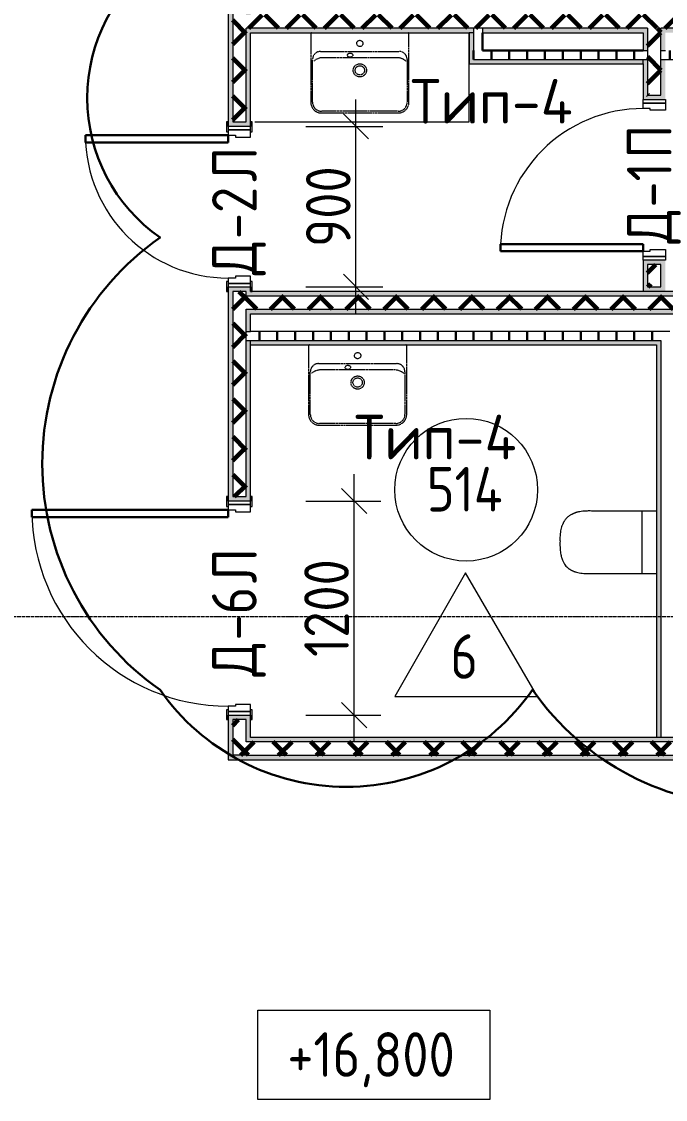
# Model space of a CAD drawing. Header units: millimetres. Extents: x -60946 to 138510, y -262288 to 24501.
# Drawn here: x 35776 to 39384, y -249613 to -243571 of the extents above; entities that cross this region are included whole.
import ezdxf

# ---------------------------------------------------------------- set-up
doc = ezdxf.new("R2010")
doc.units = ezdxf.units.MM
doc.linetypes.add('ADSK_Линия сетки', pattern=[25, 20, -2.5, 0, -2.5])
doc.linetypes.add('ADSK_Невидимые', pattern=[5, 3, -2])
for name, color, linetype, lineweight in [('2)Тип-2', 3, 'Continuous', 60), ('Аннотация', 7, 'Continuous', 20), ('Двери', 7, 'Continuous', 9), ('Марки дверей', 7, 'Continuous', 20), ('Марки помещений', 7, 'Continuous', 20), ('Обобщенные модели', 7, 'ADSK_Невидимые', 18), ('Оси', 7, 'Continuous', 9), ('Отметки', 7, 'Continuous', 9), ('Размеры', 7, 'Continuous', 9), ('Сантехника', 7, 'Continuous', 18), ('Стены несущие', 7, 'Continuous', 30), ('Стены отделка', 7, 'Continuous', 30), ('Стены штриховка', 7, 'Continuous', 9)]:
    doc.layers.add(name, color=color, linetype=linetype, lineweight=lineweight)
doc.layers.add('2)Тип-4', color=7, linetype='Continuous', lineweight=30, true_color=0x0080c0)
doc.layers.add('Линии', color=7, linetype='Continuous', lineweight=9, true_color=0x00a600)
doc.styles.add('GOST Common_2', font='', dxfattribs={"width": 0.9, "height": 250})
doc.styles.add('GOST Common_4', font='', dxfattribs={"height": 250})
doc.styles.get('GOST Common_2').set_extended_font_data('GOST Common')
doc.styles.get('GOST Common_4').set_extended_font_data('GOST Common')
doc.dimstyles.new('ADSK_Основной_2_5_мм', dxfattribs={"dimscale": 304.8, "dimtxt": 251.428749, "dimasz": 0.463911, "dimexe": 0.492126, "dimexo": 0.984252, "dimgap": 0.098425, "dimtad": 1, "dimrnd": 0.01, "dimdsep": 46, "dimtxsty": 'GOST Common_2', "dimblk1": 'OBLIQUE', "dimblk2": 'OBLIQUE', "dimsah": 1, "dimcen": 0.09, "dimdle": 0.492126, "dimazin": 2, "dimtfac": 1, "dimtdec": 4, "dimtix": 1, "dimtmove": 0, "dimatfit": 3, "dimfxl": 1, "dimtvp": 1, "dimtolj": 1, "dimtzin": 0, "dimlwd": 20, "dimlwe": 20, "dimarcsym": 2})
pattern_1 = [(45, (9.36, -250313.7), (-106.066, 106.066), []), (135, (9.36, -250313.7), (-106.066, -106.066), [])]
pattern_2 = [(90, (9.36, -250313.7), (-100, 6e-15), [])]

# ---------------------------------------------------------------- blocks, each defined once
blk = doc.blocks.new('Дверь однопольная медицин облиц CPL - Д-2Л 950х2200 Дверной блок однопольный глухой_ левое открывание-2653088-Маркировочный 5-й')
at = {"layer": 'Двери', "lineweight": 30}
for p, q in [((400, 862.5), (360, 862.5)), ((360, 862.5), (360, 62.5)), ((400, 62.5), (400, 862.5)), ((360, 62.5), (400, 62.5))]:
    blk.add_line(p, q, dxfattribs=at)
at = {"layer": 'Двери'}
for p, q in [((-475, 72.5), (-475, 62.5)), ((-420, 72.5), (-475, 72.5)), ((-475, 62.5), (-450, 62.5)), ((-430, 62.5), (-450, 62.5)), ((-450, 62.5), (-450, -62.5)), ((-400, 62.5), (-430, 62.5)), ((-430, 62.5), (-430, -62.5)), ((-430, -62.5), (-430, 62.5)), ((-420, 62.5), (-420, 72.5)), ((-400, 22.5), (-400, 62.5)), ((430, 62.5), (400, 62.5)), ((400, 62.5), (400, 22.5)), ((475, 72.5), (420, 72.5)), ((420, 72.5), (420, 62.5)), ((430, -62.5), (430, 62.5)), ((450, 62.5), (430, 62.5)), ((430, 62.5), (430, -62.5)), ((450, -62.5), (450, 62.5)), ((450, 62.5), (475, 62.5)), ((475, 62.5), (475, 72.5)), ((-390, 22.5), (-400, 22.5)), ((-390, -62.5), (-390, 22.5)), ((400, 22.5), (390, 22.5)), ((390, 22.5), (390, -62.5)), ((-450, -62.5), (-475, -62.5)), ((-475, -62.5), (-475, -72.5)), ((-475, -72.5), (-420, -72.5)), ((-450, -62.5), (-430, -62.5)), ((-430, -62.5), (-390, -62.5)), ((-420, -72.5), (-420, -62.5)), ((390, -62.5), (430, -62.5)), ((420, -62.5), (420, -72.5)), ((420, -72.5), (475, -72.5)), ((430, -62.5), (450, -62.5)), ((475, -62.5), (450, -62.5)), ((475, -72.5), (475, -62.5))]:
    blk.add_line(p, q, dxfattribs=at)
blk.add_arc((400, 62.5), 800, 90, 180, dxfattribs=at)
blk = doc.blocks.new('Дверь однопольная медицин облиц CPL - Д-1П 950х2200 Дверной блок однопольный глухой_ правое открывание-2694544-Маркировочный 5-й')
at = {"layer": 'Двери', "lineweight": 30}
for p, q in [((-400, 862.5), (-360, 862.5)), ((-400, 62.5), (-400, 862.5)), ((-360, 862.5), (-360, 62.5)), ((-360, 62.5), (-400, 62.5))]:
    blk.add_line(p, q, dxfattribs=at)
at = {"layer": 'Двери'}
for p, q in [((-450, 62.5), (-430, 62.5)), ((-450, -62.5), (-450, 62.5)), ((-430, 62.5), (-400, 62.5)), ((-430, -62.5), (-430, 62.5)), ((-430, 62.5), (-430, -62.5)), ((-400, 62.5), (-400, 22.5)), ((400, 62.5), (430, 62.5)), ((400, 22.5), (400, 62.5)), ((430, 62.5), (430, -62.5)), ((430, 62.5), (450, 62.5)), ((430, -62.5), (430, 62.5)), ((450, 62.5), (450, -62.5)), ((-400, 22.5), (-390, 22.5)), ((-390, 22.5), (-390, -62.5)), ((390, 22.5), (400, 22.5)), ((390, -62.5), (390, 22.5)), ((-430, -62.5), (-450, -62.5)), ((-390, -62.5), (-430, -62.5)), ((430, -62.5), (390, -62.5)), ((450, -62.5), (430, -62.5))]:
    blk.add_line(p, q, dxfattribs=at)
blk.add_arc((-400, 62.5), 800, 0, 90, dxfattribs=at)
blk = doc.blocks.new('раковина малая EMMA SQUARE- Gala -27000 - 2700001 White в СУ-989952-Маркировочный 5-й')
at = {"layer": 'Обобщенные модели'}
for p, q in [((340, 512.5), (-90, 512.5)), ((-90, 502.5), (340, 502.5)), ((-150, 452.5), (-150, 67.5)), ((-140, 212.5), (-140, 452.5)), ((390, 452.5), (390, 212.5)), ((400, 67.5), (400, 452.5)), ((-80, 202.5), (330, 202.5)), ((345, 167.5), (-95, 167.5))]:
    blk.add_line(p, q, dxfattribs=at)
for centre, radius in [((125, 273.4), 37), ((125, 273.4), 26), ((125, 122.5), 17.5)]:
    blk.add_circle(centre, radius, dxfattribs=at)
for centre, radius, start, end in [((-90, 452.5), 60, 90, 180), ((-90, 452.5), 50, 90, 180), ((340, 452.5), 60, 360, 90), ((340, 452.5), 50, 0, 90), ((-95, 212.5), 45, 180, 270), ((-80, 286.9), 84.4, 229.71663, 270), ((330, 286.9), 84.4, 270, 310.28337), ((345, 212.5), 45, 270, 360), ((-145, 67.5), 5, 180, 270), ((395, 67.5), 5, 270, 0)]:
    blk.add_arc(centre, radius, start, end, dxfattribs=at)
blk.add_ellipse((179.6, 188.4), major_axis=(-15, 0), ratio=0.78541, dxfattribs=at)
blk = doc.blocks.new('раковина малая EMMA SQUARE- Gala -27000 - 2700001 White в СУ-989836-Маркировочный 5-й')
at = {"layer": 'Обобщенные модели'}
for p, q in [((340, 487.5), (-90, 487.5)), ((-150, 427.5), (-150, 42.5)), ((-140, 187.5), (-140, 427.5)), ((-90, 477.5), (340, 477.5)), ((390, 427.5), (390, 187.5)), ((400, 42.5), (400, 427.5)), ((345, 142.5), (-95, 142.5)), ((-80, 177.5), (330, 177.5))]:
    blk.add_line(p, q, dxfattribs=at)
for centre, radius in [((125, 248.4), 37), ((125, 248.4), 26), ((125, 97.5), 17.5)]:
    blk.add_circle(centre, radius, dxfattribs=at)
for centre, radius, start, end in [((-90, 427.5), 60, 90, 180), ((340, 427.5), 60, 360, 90), ((-90, 427.5), 50, 90, 180), ((340, 427.5), 50, 0, 90), ((-95, 187.5), 45, 180, 270), ((-80, 261.9), 84.4, 229.71663, 270), ((330, 261.9), 84.4, 270, 310.28337), ((345, 187.5), 45, 270, 360), ((-145, 42.5), 5, 180, 270), ((395, 42.5), 5, 270, 360)]:
    blk.add_arc(centre, radius, start, end, dxfattribs=at)
blk.add_ellipse((179.6, 163.4), major_axis=(-15, 0), ratio=0.78541, dxfattribs=at)
blk = doc.blocks.new('Дверь однопольная медицин облиц CPL - Д-6Л 1250х2200 Дверной блок однопольный глухой_ левое открывание-2653087-Маркировочный 5-й')
at = {"layer": 'Двери', "lineweight": 30}
for p, q in [((550, 1162.5), (510, 1162.5)), ((510, 1162.5), (510, 62.5)), ((550, 62.5), (550, 1162.5)), ((510, 62.5), (550, 62.5))]:
    blk.add_line(p, q, dxfattribs=at)
at = {"layer": 'Двери'}
for p, q in [((-625, 72.5), (-625, 62.5)), ((-570, 72.5), (-625, 72.5)), ((-625, 62.5), (-600, 62.5)), ((-580, 62.5), (-600, 62.5)), ((-600, 62.5), (-600, -62.5)), ((-550, 62.5), (-580, 62.5)), ((-580, 62.5), (-580, -62.5)), ((-580, -62.5), (-580, 62.5)), ((-570, 62.5), (-570, 72.5)), ((-550, 22.5), (-550, 62.5)), ((580, 62.5), (550, 62.5)), ((550, 62.5), (550, 22.5)), ((625, 72.5), (570, 72.5)), ((570, 72.5), (570, 62.5)), ((580, -62.5), (580, 62.5)), ((600, 62.5), (580, 62.5)), ((580, 62.5), (580, -62.5)), ((600, -62.5), (600, 62.5)), ((600, 62.5), (625, 62.5)), ((625, 62.5), (625, 72.5)), ((-540, 22.5), (-550, 22.5)), ((-540, -62.5), (-540, 22.5)), ((550, 22.5), (540, 22.5)), ((540, 22.5), (540, -62.5)), ((-600, -62.5), (-625, -62.5)), ((-625, -62.5), (-625, -72.5)), ((-625, -72.5), (-570, -72.5)), ((-600, -62.5), (-580, -62.5)), ((-580, -62.5), (-540, -62.5)), ((-570, -72.5), (-570, -62.5)), ((540, -62.5), (580, -62.5)), ((570, -62.5), (570, -72.5)), ((570, -72.5), (625, -72.5)), ((580, -62.5), (600, -62.5)), ((625, -62.5), (600, -62.5)), ((625, -72.5), (625, -62.5))]:
    blk.add_line(p, q, dxfattribs=at)
blk.add_arc((550, 62.5), 1100, 90, 180, dxfattribs=at)
blk = doc.blocks.new('Унитаз с инсталляцией безободковый - 34647L000 White-523052-Маркировочный 5-й')
at = {"layer": 'Сантехника'}
for p, q in [((-56.5, 397.5), (-56.5, 37.5)), ((293.8, 37.5), (293.8, 395.2)), ((-56.4, 118), (293.8, 118))]:
    blk.add_line(p, q, dxfattribs=at)
for points, knots in [([(124.3, 578.3), (116.2, 578.5), (101.1, 578.7), (81.6, 578), (64.7, 576.4), (50.3, 574), (40, 571.6), (32.7, 569.5), (27.6, 567.9), (22.8, 566.1), (16.9, 563.8), (7.5, 559.6), (-3.8, 553.7), (-15, 545.5), (-23.1, 536.9), (-28.5, 529.6), (-31.7, 525), (-34, 521.3), (-36.4, 517.3), (-38.7, 513), (-41, 508.4), (-43.2, 503.3), (-45.3, 497.8), (-48, 489.9), (-51, 478.7), (-53.9, 462.9), (-56, 444.4), (-57, 423), (-56.8, 406.3), (-56.5, 397.5)], [0, 0, 0, 0, 0.041667, 0.083333, 0.125, 0.166667, 0.208333, 0.229167, 0.25, 0.270833, 0.291667, 0.333333, 0.416667, 0.5, 0.583333, 0.625, 0.645833, 0.666667, 0.6875, 0.708333, 0.729167, 0.75, 0.770833, 0.791667, 0.833333, 0.875, 0.916667, 0.958333, 1, 1, 1, 1]), ([(293.8, 395.2), (294.1, 404.3), (294.3, 421.4), (293.5, 442.6), (291.6, 460.3), (289.5, 472.4), (287.5, 480.8), (286.2, 485.5), (285, 489.1), (284.2, 491.6), (283.3, 494), (282.4, 496.3), (281.5, 498.5), (280.6, 500.6), (279.7, 502.6), (278.8, 504.5), (277.9, 506.4), (276.8, 508.7), (274.7, 512.7), (271.9, 518), (268.7, 523.8), (265.2, 529.1), (261.5, 534.1), (257.3, 538.8), (252.3, 543.5), (246.6, 548.1), (240.9, 552.1), (235.7, 555.4), (231.5, 557.8), (226.9, 560.3), (222, 562.7), (216.6, 565), (209, 568), (198.2, 571.4), (183.3, 574.8), (166.2, 577.3), (146.8, 578.6), (132.1, 578.5), (124.3, 578.3)], [0, 0, 0, 0, 0.041667, 0.083333, 0.125, 0.166667, 0.1875, 0.208333, 0.21875, 0.229167, 0.239583, 0.25, 0.260417, 0.270833, 0.28125, 0.291667, 0.302083, 0.3125, 0.333333, 0.375, 0.416667, 0.458333, 0.5, 0.541667, 0.583333, 0.625, 0.666667, 0.6875, 0.708333, 0.729167, 0.75, 0.770833, 0.791667, 0.833333, 0.875, 0.916667, 0.958333, 1, 1, 1, 1])]:
    blk.add_open_spline(points, degree=3, knots=knots, dxfattribs=at)
blk = doc.blocks.new('ADSK_Марка_Помещение_ОдноЗначение - Номер-159740-Маркировочный 5-й')
at = {"layer": 'Марки помещений'}
blk.add_circle((0, 0), 4, dxfattribs=at)
blk = doc.blocks.new('Высотные отметки - Рамка-12095-Маркировочный 5-й')
at = {"layer": 'Аннотация', "lineweight": 20}
for p, q in [((-6.5, 0), (-6.5, 5)), ((-6.5, 5), (6.5, 5)), ((6.5, 5), (6.5, 0)), ((6.5, 0), (-6.5, 0))]:
    blk.add_line(p, q, dxfattribs=at)
blk = doc.blocks.new('_Oblique')
at = {"color": 0, "linetype": 'ByBlock', "lineweight": -2}
blk.add_line((-0.5, -0.5), (0.5, 0.5), dxfattribs=at)
blk = doc.blocks.new('*D6868')
at = {"layer": 'Defpoints', "color": 0, "transparency": 16777216}
for p in [(37069.4, -246258.7), (37640.2, -246258.7), (37069.4, -247458.7)]:
    blk.add_point(p, dxfattribs=at)
at = {"layer": 'Размеры', "color": 0, "lineweight": 20, "transparency": 16777216}
for p, q in [((37640.2, -247608.7), (37640.2, -246108.7)), ((37369.4, -246258.7), (37790.2, -246258.7)), ((37369.4, -247458.7), (37790.2, -247458.7))]:
    blk.add_line(p, q, dxfattribs=at)
at = {"layer": 'Размеры', "color": 0, "lineweight": 20, "transparency": 16777216, "xscale": 141.4, "yscale": 141.4, "zscale": 141.4}
for p, rotation in [((37640.2, -246258.7), 90), ((37640.2, -247458.7), 270)]:
    blk.add_blockref('_Oblique', p, dxfattribs=dict(at, rotation=rotation))
at = {"layer": 'Размеры', "color": 0, "lineweight": 9, "transparency": 16777216, "insert": (37485.2, -246858.7), "char_height": 250, "width": 700.591, "attachment_point": 5, "rotation": 90, "style": 'GOST Common_2'}
blk.add_mtext('\\A1;1200', dxfattribs=at)
blk = doc.blocks.new('*D6869')
at = {"layer": 'Defpoints', "color": 0, "transparency": 16777216}
for p in [(37069.4, -244158.7), (37650.2, -244158.7), (37069.4, -245058.7)]:
    blk.add_point(p, dxfattribs=at)
at = {"layer": 'Размеры', "color": 0, "lineweight": 20, "transparency": 16777216}
for p, q in [((37650.2, -245208.7), (37650.2, -244008.7)), ((37369.4, -244158.7), (37800.2, -244158.7)), ((37369.4, -245058.7), (37800.2, -245058.7))]:
    blk.add_line(p, q, dxfattribs=at)
at = {"layer": 'Размеры', "color": 0, "lineweight": 20, "transparency": 16777216, "xscale": 141.4, "yscale": 141.4, "zscale": 141.4}
for p, rotation in [((37650.2, -244158.7), 90), ((37650.2, -245058.7), 270)]:
    blk.add_blockref('_Oblique', p, dxfattribs=dict(at, rotation=rotation))
at = {"layer": 'Размеры', "color": 0, "lineweight": 9, "transparency": 16777216, "insert": (37495.2, -244608.7), "char_height": 250, "width": 567.632, "attachment_point": 5, "rotation": 90, "style": 'GOST Common_2'}
blk.add_mtext('\\A1;900', dxfattribs=at)
blk = doc.blocks.new('ADSK_Марка_Помещение_ТипПола_ГОСТ21-501-2011 - Отделка пола-1456712-Маркировочный 5-й')
at = {"layer": 'Марки помещений'}
for p, q in [((0, 6.934), (-3.965, 0)), ((4.041, 0), (0, 6.934)), ((-3.965, 0), (4.041, 0))]:
    blk.add_line(p, q, dxfattribs=at)

msp = doc.modelspace()

# ---------------------------------------------------------------- hatches: boundary and pattern name
at = {"layer": '2)Тип-2'}
h = msp.add_hatch(color=256, dxfattribs=at)
h.paths.add_polyline_path([(36959.3615, -247708.7359), (37034.3615, -247708.7359), (37034.3615, -247683.7359), (36959.3615, -247683.7359), (36959.3615, -247483.7359), (36934.3615, -247483.7359), (36934.3615, -247708.7359)])
h.paths.add_polyline_path([(36959.3615, -246233.7359), (36959.3615, -245083.7359), (36934.3615, -245083.7359), (36934.3615, -246233.7359)])
h.paths.add_polyline_path([(36959.3615, -244133.7359), (36959.3615, -242258.7359), (36934.3615, -242258.7359), (36934.3615, -244133.7359)])
h.paths.add_polyline_path([(36959.3615, -241308.7359), (36959.3615, -240958.7359), (36934.3615, -240958.7359), (36934.3615, -241308.7359)])
h = msp.add_hatch(color=256, dxfattribs=at)
h.paths.add_polyline_path([(37059.3615, -247708.7359), (37059.3615, -247683.7359), (37034.3615, -247683.7359), (37034.3615, -247708.7359)])
h.paths.add_polyline_path([(37059.3615, -247608.7359), (37059.3615, -247458.7359), (36934.3615, -247458.7359), (36934.3615, -247483.7359), (37034.3615, -247483.7359), (37034.3615, -247608.7359)])
h.paths.add_polyline_path([(36934.3615, -246258.7359), (37059.3615, -246258.7359), (37059.3615, -245358.7359), (37034.3615, -245358.7359), (37034.3615, -246233.7359), (36934.3615, -246233.7359)])
h.paths.add_polyline_path([(37034.3615, -245308.7359), (37059.3615, -245308.7359), (37059.3615, -245183.7359), (37034.3615, -245183.7359)])
h.paths.add_polyline_path([(37034.3615, -245108.7359), (37059.3615, -245108.7359), (37059.3615, -245058.7359), (36934.3615, -245058.7359), (36934.3615, -245083.7359), (37034.3615, -245083.7359)])
h.paths.add_polyline_path([(37059.3615, -244158.7359), (37059.3615, -243608.7359), (37034.3615, -243608.7359), (37034.3615, -244133.7359), (36934.3615, -244133.7359), (36934.3615, -244158.7359)])
h.paths.add_polyline_path([(37034.3615, -243533.7359), (37059.3615, -243533.7359), (37059.3615, -242233.7359), (36934.3615, -242233.7359), (36934.3615, -242258.7359), (37034.3615, -242258.7359), (37034.3615, -243400.6969)])
h.paths.add_polyline_path([(36934.3615, -241333.7359), (37059.3615, -241333.7359), (37059.3615, -240958.7359), (37034.3615, -240958.7359), (37034.3615, -241308.7359), (36934.3615, -241308.7359)])
h = msp.add_hatch(dxfattribs=at)
h.set_pattern_fill('FP_4', color=256, style=0, pattern_type=2)
h.set_pattern_definition(pattern_1)
h.paths.add_polyline_path([(37034.3615, -247683.7359), (37034.3615, -247483.7359), (36959.3615, -247483.7359), (36959.3615, -247683.7359)])
h.paths.add_polyline_path([(37034.3615, -246233.7359), (37034.3615, -245083.7359), (36959.3615, -245083.7359), (36959.3615, -246233.7359)])
h.paths.add_polyline_path([(37034.3615, -244133.7359), (37034.3615, -242258.7359), (36959.3615, -242258.7359), (36959.3615, -244133.7359)])
h.paths.add_polyline_path([(37034.3615, -241308.7359), (37034.3615, -240958.7359), (36959.3615, -240958.7359), (36959.3615, -241308.7359)])
h = msp.add_hatch(dxfattribs=at)
h.set_pattern_fill('FP_4', color=256, style=0, pattern_type=2)
h.set_pattern_definition(pattern_1)
h.paths.add_polyline_path([(41967.8461, -243608.7359), (42009.3615, -243608.7359), (42009.3615, -243533.7359), (37034.3615, -243533.7359), (37034.3615, -243608.7359), (41245.8893, -243608.7359)])
h = msp.add_hatch(color=256, dxfattribs=at)
h.paths.add_polyline_path([(41967.8461, -243633.7359), (42009.3615, -243633.7359), (42009.3615, -243608.7359), (39359.3615, -243608.7359), (39359.3615, -243633.7359), (41245.8893, -243633.7359)])
h.paths.add_polyline_path([(38284.3615, -243633.7359), (38309.3615, -243633.7359), (38309.3615, -243608.7359), (37059.3615, -243608.7359), (37059.3615, -243633.7359), (37636.1054, -243633.7359)])
h.paths.add_polyline_path([(38359.3615, -243633.7359), (39284.3615, -243633.7359), (39284.3615, -243608.7359), (38359.3615, -243608.7359)])
h = msp.add_hatch(color=256, dxfattribs=at)
h.paths.add_polyline_path([(39259.3615, -245083.7359), (39359.3615, -245083.7359), (39359.3615, -245058.7359), (39284.3615, -245058.7359), (39284.3615, -244933.7359), (39259.3615, -244933.7359)])
h.paths.add_polyline_path([(39259.3615, -243983.7359), (39284.3615, -243983.7359), (39284.3615, -243783.7359), (39259.3615, -243783.7359), (39259.3615, -243808.7359)])
h.paths.add_polyline_path([(39284.3615, -243733.7359), (39284.3615, -243633.7359), (39259.3615, -243633.7359), (39259.3615, -243733.7359)])
h = msp.add_hatch(color=256, dxfattribs=at)
h.paths.add_polyline_path([(39359.3615, -245083.7359), (39384.3615, -245083.7359), (39384.3615, -244908.7359), (39259.3615, -244908.7359), (39259.3615, -244933.7359), (39359.3615, -244933.7359), (39359.3615, -245058.7359)])
h.paths.add_polyline_path([(39259.3615, -244008.7359), (39384.3615, -244008.7359), (39384.3615, -243783.7359), (39359.3615, -243783.7359), (39359.3615, -243983.7359), (39259.3615, -243983.7359)])
h.paths.add_polyline_path([(39384.3615, -243733.7359), (39384.3615, -243633.7359), (39359.3615, -243633.7359), (39359.3615, -243733.7359)])
h = msp.add_hatch(dxfattribs=at)
h.set_pattern_fill('FP_4', color=256, style=0, pattern_type=2)
h.set_pattern_definition(pattern_1)
h.paths.add_polyline_path([(39284.3615, -245058.7359), (39359.3615, -245058.7359), (39359.3615, -244933.7359), (39284.3615, -244933.7359)])
h.paths.add_polyline_path([(39284.3615, -243983.7359), (39359.3615, -243983.7359), (39359.3615, -243608.7359), (39284.3615, -243608.7359), (39284.3615, -243783.7359)])
h = msp.add_hatch(dxfattribs=at)
h.set_pattern_fill('FP_4', color=256, style=0, pattern_type=2)
h.set_pattern_definition(pattern_1)
h.paths.add_polyline_path([(39801.9758, -245183.7359), (42009.3615, -245183.7359), (42009.3615, -245108.7359), (37034.3615, -245108.7359), (37034.3615, -245183.7359), (39709.3615, -245183.7359)])
h = msp.add_hatch(color=256, dxfattribs=at)
h.paths.add_polyline_path([(41967.8461, -245108.7359), (42009.3615, -245108.7359), (42009.3615, -245083.7359), (41809.3615, -245083.7359), (41809.3615, -245108.7359)])
h.paths.add_polyline_path([(37636.1054, -245108.7359), (41759.3615, -245108.7359), (41759.3615, -245083.7359), (37059.3615, -245083.7359), (37059.3615, -245108.7359)])
h = msp.add_hatch(color=256, dxfattribs=at)
h.paths.add_polyline_path([(37059.3615, -245208.7359), (39634.3615, -245208.7359), (39634.3615, -245183.7359), (37059.3615, -245183.7359)])
h.paths.add_polyline_path([(42009.3615, -245208.7359), (42009.3615, -245183.7359), (41809.3615, -245183.7359), (41809.3615, -245208.7359), (41967.8461, -245208.7359)])
h.paths.add_polyline_path([(41734.3615, -245208.7359), (41759.3615, -245208.7359), (41759.3615, -245183.7359), (39709.3615, -245183.7359), (39709.3615, -245208.7359), (41245.8893, -245208.7359)])
h = msp.add_hatch(color=256, dxfattribs=at)
h.paths.add_polyline_path([(40184.3615, -247708.7359), (40209.3615, -247708.7359), (40209.3615, -247583.7359), (39709.3615, -247583.7359), (39709.3615, -247608.7359), (40184.3615, -247608.7359), (40184.3615, -247683.7359)])
h.paths.add_polyline_path([(41109.3615, -247708.7359), (41134.3615, -247708.7359), (41134.3615, -247608.7359), (42009.3615, -247608.7359), (42009.3615, -247583.7359), (41109.3615, -247583.7359)])
h.paths.add_polyline_path([(38358.0622, -247608.7359), (39634.3615, -247608.7359), (39634.3615, -247583.7359), (37059.3615, -247583.7359), (37059.3615, -247608.7359)])
h = msp.add_hatch(dxfattribs=at)
h.set_pattern_fill('FP_4', color=256, style=0, pattern_type=2)
h.set_pattern_definition(pattern_1)
h.paths.add_polyline_path([(42009.3615, -247683.7359), (42009.3615, -247608.7359), (41134.3615, -247608.7359), (41134.3615, -247683.7359), (41245.8893, -247683.7359)])
h.paths.add_polyline_path([(40184.3615, -247683.7359), (40184.3615, -247608.7359), (37034.3615, -247608.7359), (37034.3615, -247683.7359), (39801.9758, -247683.7359)])
h = msp.add_hatch(color=256, dxfattribs=at)
h.paths.add_polyline_path([(41245.8893, -247708.7359), (42009.3615, -247708.7359), (42009.3615, -247683.7359), (41134.3615, -247683.7359), (41134.3615, -247708.7359)])
h.paths.add_polyline_path([(39801.9758, -247708.7359), (40184.3615, -247708.7359), (40184.3615, -247683.7359), (37059.3615, -247683.7359), (37059.3615, -247708.7359), (38358.0622, -247708.7359)])
at = {"layer": '2)Тип-4', "true_color": 0x0080c0, "transparency": 33554687}
for points in [[(38309.3615, -243783.7359), (38309.3615, -243633.7359), (38284.3615, -243633.7359), (38284.3615, -243783.7359)], [(38358.0622, -243808.7359), (39259.3615, -243808.7359), (39259.3615, -243783.7359), (38284.3615, -243783.7359), (38284.3615, -243808.7359)], [(38358.0622, -245383.7359), (39359.3615, -245383.7359), (39359.3615, -245358.7359), (37059.3615, -245358.7359), (37059.3615, -245383.7359), (37636.1054, -245383.7359)], [(39359.3615, -247583.7359), (39359.3615, -245383.7359), (39334.3615, -245383.7359), (39334.3615, -247583.7359)]]:
    msp.add_hatch(color=142, dxfattribs=at).paths.add_polyline_path(points)
h = msp.add_hatch(dxfattribs=at)
h.set_pattern_fill('FP_5', color=142, style=0, pattern_type=2)
h.set_pattern_definition(pattern_2)
h.paths.add_polyline_path([(39080.019, -243783.7359), (39284.3615, -243783.7359), (39284.3615, -243733.7359), (38309.3615, -243733.7359), (38309.3615, -243783.7359), (38358.0622, -243783.7359)])
h = msp.add_hatch(dxfattribs=at)
h.set_pattern_fill('FP_5', color=142, style=0, pattern_type=2)
h.set_pattern_definition(pattern_2)
h.paths.add_polyline_path([(41759.3615, -243783.7359), (41759.3615, -243733.7359), (39359.3615, -243733.7359), (39359.3615, -243783.7359), (41734.3615, -243783.7359)])
h = msp.add_hatch(dxfattribs=at)
h.set_pattern_fill('FP_5', color=142, style=0, pattern_type=2)
h.set_pattern_definition(pattern_2)
h.paths.add_polyline_path([(37034.3615, -245358.7359), (39409.3615, -245358.7359), (39409.3615, -245308.7359), (37034.3615, -245308.7359), (37034.3615, -245310.5744)])

# ---------------------------------------------------------------- linework, layer by layer
at = {"layer": '2)Тип-4'}
for p, q in [((38359.3615, -243733.7359), (38359.3615, -243633.7359)), ((39259.3615, -243733.7359), (38359.3615, -243733.7359))]:
    msp.add_line(p, q, dxfattribs=at)
at = {"layer": '2)Тип-4', "color": 5}
msp.add_lwpolyline([(36552.0483, -247317.346, -0.52056705), (36552.0483, -244782.2598, -0.52056705), (36552.0483, -243217.1748, -0.52056705), (36552.0483, -241756.6908, -0.52056705), (38071.6223, -241306.3471, -0.52056705), (40743.0456, -241306.3471, -0.52056705), (43117.6303, -241306.3471, -0.52056705), (43211.0209, -242714.1555, -0.52056705), (43211.0209, -244539.7916, -0.52056705), (43211.0209, -247247.2129, -0.52056705), (41145.1904, -247317.346, -0.52056705), (38639.2337, -247317.346, -0.52056705)], format="xyb", close=True, dxfattribs=at)
at = {"layer": 'Линии', "color": 7}
for p, q in [((38284.3615, -244133.7359), (38284.3615, -243633.7359)), ((37084.3615, -244133.7359), (38284.3615, -244133.7359))]:
    msp.add_line(p, q, dxfattribs=at)
at = {"layer": 'Оси', "color": 253, "linetype": 'ADSK_Линия сетки', "lineweight": 5, "true_color": 0xaaaaaa}
msp.add_line((62528.5982, -246908.7359), (-25230.7352, -246908.7359), dxfattribs=at)
at = {"layer": 'Стены несущие', "lineweight": 9}
for p, q in [((36934.3615, -242233.7359), (36934.3615, -244158.7359)), ((37059.3615, -244158.7359), (37059.3615, -243633.7359)), ((37059.3615, -243633.7359), (38284.3615, -243633.7359)), ((38359.3615, -243633.7359), (39259.3615, -243633.7359)), ((39259.3615, -243633.7359), (39259.3615, -243733.7359)), ((39259.3615, -243808.7359), (39259.3615, -244008.7359)), ((39259.3615, -244908.7359), (39259.3615, -245083.7359)), ((36934.3615, -245058.7359), (36934.3615, -246258.7359)), ((37059.3615, -245083.7359), (37059.3615, -245058.7359)), ((41734.3615, -245083.7359), (37059.3615, -245083.7359)), ((37059.3615, -245308.7359), (37059.3615, -245208.7359)), ((37059.3615, -245208.7359), (39609.3615, -245208.7359)), ((39409.3615, -245308.7359), (37059.3615, -245308.7359)), ((37059.3615, -246258.7359), (37059.3615, -245383.7359)), ((36934.3615, -247458.7359), (36934.3615, -247708.7359)), ((37059.3615, -247583.7359), (37059.3615, -247458.7359)), ((39609.3615, -247583.7359), (37059.3615, -247583.7359)), ((36934.3615, -247708.7359), (40209.3615, -247708.7359))]:
    msp.add_line(p, q, dxfattribs=at)
at = {"layer": 'Стены отделка', "lineweight": 9}
for p, q in [((38284.3615, -243633.7359), (38284.3615, -243808.7359)), ((38284.3615, -243808.7359), (39259.3615, -243808.7359)), ((37059.3615, -245383.7359), (39334.3615, -245383.7359)), ((39334.3615, -245383.7359), (39334.3615, -247583.7359))]:
    msp.add_line(p, q, dxfattribs=at)
at = {"layer": 'Стены штриховка', "lineweight": 9}
for p, q in [((36959.3615, -242258.7359), (36959.3615, -244133.7359)), ((37034.3615, -244133.7359), (37034.3615, -243608.7359)), ((39284.3615, -243608.7359), (37034.3615, -243608.7359)), ((38309.3615, -243633.7359), (38284.3615, -243633.7359)), ((38309.3615, -243608.7359), (38309.3615, -243783.7359)), ((38359.3615, -243608.7359), (38359.3615, -243633.7359)), ((39284.3615, -243608.7359), (39284.3615, -243983.7359)), ((42009.3615, -243608.7359), (39359.3615, -243608.7359)), ((39359.3615, -243983.7359), (39359.3615, -243608.7359)), ((38309.3615, -243783.7359), (39284.3615, -243783.7359)), ((39259.3615, -243733.7359), (39284.3615, -243733.7359)), ((39259.3615, -243808.7359), (39259.3615, -243783.7359)), ((39359.3615, -243733.7359), (39384.3615, -243733.7359)), ((39359.3615, -243783.7359), (41759.3615, -243783.7359)), ((39284.3615, -243983.7359), (39359.3615, -243983.7359)), ((36959.3615, -244133.7359), (37034.3615, -244133.7359)), ((39359.3615, -244933.7359), (39284.3615, -244933.7359)), ((39284.3615, -244933.7359), (39284.3615, -245058.7359)), ((39359.3615, -245058.7359), (39359.3615, -244933.7359)), ((36959.3615, -245083.7359), (36959.3615, -246233.7359)), ((37034.3615, -245083.7359), (36959.3615, -245083.7359)), ((37034.3615, -245108.7359), (37034.3615, -245083.7359)), ((37034.3615, -245108.7359), (42009.3615, -245108.7359)), ((39284.3615, -245058.7359), (39359.3615, -245058.7359)), ((37034.3615, -246233.7359), (37034.3615, -245183.7359)), ((37034.3615, -245183.7359), (39634.3615, -245183.7359)), ((37034.3615, -245308.7359), (37059.3615, -245308.7359)), ((37034.3615, -245358.7359), (39359.3615, -245358.7359)), ((37059.3615, -245383.7359), (37059.3615, -245358.7359)), ((39359.3615, -245358.7359), (39359.3615, -247583.7359)), ((36959.3615, -246233.7359), (37034.3615, -246233.7359)), ((37034.3615, -247483.7359), (36959.3615, -247483.7359)), ((36959.3615, -247483.7359), (36959.3615, -247683.7359)), ((37034.3615, -247608.7359), (37034.3615, -247483.7359)), ((39634.3615, -247608.7359), (37034.3615, -247608.7359)), ((37034.3615, -247683.7359), (36959.3615, -247683.7359)), ((37034.3615, -247683.7359), (40184.3615, -247683.7359))]:
    msp.add_line(p, q, dxfattribs=at)

# ---------------------------------------------------------------- block references
at = {"layer": 'Двери', "color": 8, "true_color": 0x7f7f7f, "rotation": 89.99999999999993}
msp.add_blockref('Дверь однопольная медицин облиц CPL - Д-1П 950х2200 Дверной блок однопольный глухой_ правое открывание-2694544-Маркировочный 5-й', (39321.8615, -244458.7359), dxfattribs=at)
at = {"layer": 'Двери', "rotation": 89.99999999999993}
for name, p in [('Дверь однопольная медицин облиц CPL - Д-2Л 950х2200 Дверной блок однопольный глухой_ левое открывание-2653088-Маркировочный 5-й', (36996.8615, -244608.7359)), ('Дверь однопольная медицин облиц CPL - Д-6Л 1250х2200 Дверной блок однопольный глухой_ левое открывание-2653087-Маркировочный 5-й', (36996.8615, -246858.7359))]:
    msp.add_blockref(name, p, dxfattribs=at)
at = {"layer": 'Марки помещений', "xscale": 99.99999999999993, "yscale": 99.99999999999993, "zscale": 99.99999999999993}
for name, p in [('ADSK_Марка_Помещение_ОдноЗначение - Номер-159740-Маркировочный 5-й', (38267.5824, -246195.328)), ('ADSK_Марка_Помещение_ТипПола_ГОСТ21-501-2011 - Отделка пола-1456712-Маркировочный 5-й', (38264.077, -247355.2644))]:
    msp.add_blockref(name, p, dxfattribs=at)
at = {"layer": 'Отметки', "lineweight": 20, "xscale": 99.99999999999993, "yscale": 99.99999999999993, "zscale": 99.99999999999993}
msp.add_blockref('Высотные отметки - Рамка-12095-Маркировочный 5-й', (37750.8804, -249613.003), dxfattribs=at)
at = {"layer": 'Сантехника'}
for name, p, rotation in [('раковина малая EMMA SQUARE- Gala -27000 - 2700001 White в СУ-989952-Маркировочный 5-й', (37796.89, -243571.2359), 180), ('раковина малая EMMA SQUARE- Gala -27000 - 2700001 White в СУ-989836-Маркировочный 5-й', (37784.4394, -245346.2359), 180), ('Унитаз с инсталляцией безободковый - 34647L000 White-523052-Маркировочный 5-й', (39371.8615, -246608.7359), 89.99999999999991)]:
    msp.add_blockref(name, p, dxfattribs=dict(at, rotation=rotation))

# ---------------------------------------------------------------- texts
at = {"layer": '2)Тип-4', "color": 116, "lineweight": 30, "true_color": 0x008040, "char_height": 250, "width": 673.4175, "attachment_point": 1, "style": 'GOST Common_4'}
for insert in [(37955.2721, -243893.1506), (37640.2307, -245775.4026)]:
    msp.add_mtext('Тип-4', dxfattribs=dict(at, insert=insert))
at = {"layer": 'Марки дверей', "lineweight": 5, "char_height": 250, "attachment_point": 1, "rotation": 90, "style": 'GOST Common_2'}
for s, insert, width in [('\\fGOST Common|b0|i0|c204|p34|;\\W.9;П', (39168.7348, -244339.6562), 216.455625), ('\\fGOST Common|b0|i0|c204|p34|;\\W.9;Л', (36843.7348, -244469.0312), 223.670812), ('-1', (39168.7348, -244613.4999), 331.898625), ('-2', (36843.7348, -244790.4999), 389.620125), ('\\fGOST Common|b0|i0|c204|p34|;\\W.9;Д', (39168.7348, -244815.9062), 245.316375), ('\\fGOST Common|b0|i0|c204|p34|;\\W.9;Д', (36843.7348, -244992.9062), 245.316375), ('\\fGOST Common|b0|i0|c204|p34|;\\W.9;Л', (36843.7348, -246719.0312), 223.670812), ('-6', (36843.7348, -247040.4999), 389.620125), ('\\fGOST Common|b0|i0|c204|p34|;\\W.9;Д', (36843.7348, -247242.9062), 245.316375)]:
    msp.add_mtext(s, dxfattribs=dict(at, insert=insert, width=width))
at = {"layer": 'Марки помещений', "lineweight": 9, "char_height": 250, "attachment_point": 1, "style": 'GOST Common_2'}
for s, insert, width in [('514', (38046.6251, -246067.603), 548.35425), ('\\fGOST Common|b0|i0|c204|p34|;\\W.9;6', (38178.7447, -247005.2552), 194.810062)]:
    msp.add_mtext(s, dxfattribs=dict(at, insert=insert, width=width))
at = {"layer": 'Отметки', "lineweight": 20, "insert": (37265.6342, -249236.2959), "char_height": 250, "width": 1164.590943, "attachment_point": 1, "line_spacing_factor": 1.022761, "style": 'GOST Common_2'}
msp.add_mtext('+16,800', dxfattribs=at)

# ---------------------------------------------------------------- dimensions: what is measured, and where the dimension line sits
at = {"layer": 'Размеры', "lineweight": 9}
for base, p1, p2, override, picture, middle in [((37650.2307, -244158.7359), (37069.3615, -245058.7359), (37069.3615, -244158.7359), {"dimpost": '<>', "dimfxl": 900}, '*D6869', (37495.2307, -244608.7359)), ((37640.2307, -246258.7359), (37069.3615, -247458.7359), (37069.3615, -246258.7359), {"dimpost": '<>', "dimfxl": 1200}, '*D6868', (37485.2307, -246858.7359))]:
    dim = msp.add_linear_dim(base=base, p1=p1, p2=p2, angle=90, dimstyle='ADSK_Основной_2_5_мм', override=override, dxfattribs=at)
    dim.commit()
    dim.dimension.update_dxf_attribs({"geometry": picture, "text_midpoint": middle})

doc.saveas('drawing.dxf')
